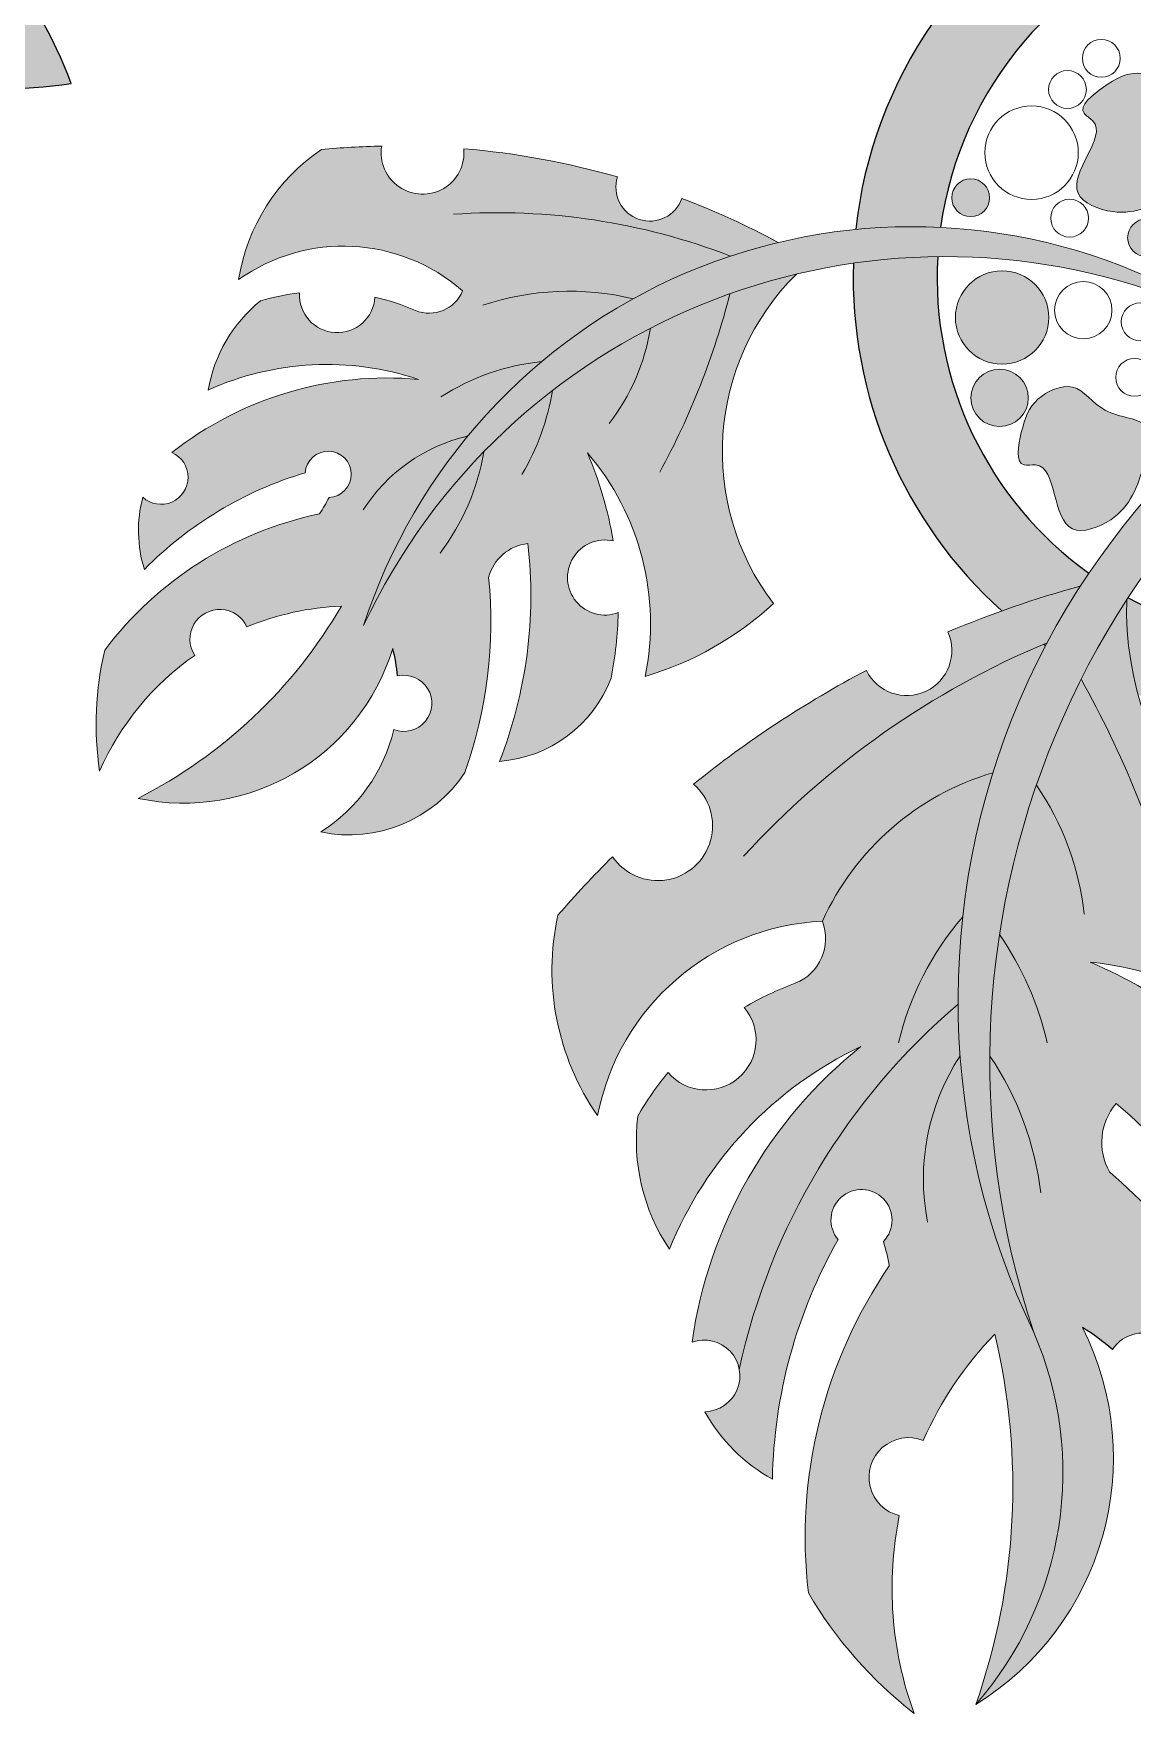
# Model space of a CAD drawing. Header units: inches. Extents: x 9636 to 21597, y -10243 to 557.
# Drawn here: x 13385.4 to 13398.07, y -8547.17 to -8527.81 of the extents above; entities that cross this region are included whole.
import ezdxf

# ---------------------------------------------------------------- set-up
doc = ezdxf.new("R2010")
doc.units = ezdxf.units.IN
doc.header["$MEASUREMENT"] = 0
doc.layers.add('estofado', color=7, linetype='Continuous', lineweight=25)
doc.layers.add('MESA', color=7, linetype='Continuous')

# ---------------------------------------------------------------- blocks, each defined once
blk = doc.blocks.new('folha Ant')
at = {"layer": 'MESA', "ltscale": 0.8}
h = blk.add_hatch(color=85, dxfattribs=at)
h.dxf.hatch_style = 1
h.set_gradient(color1=(103, 159, 96), color2=(179, 207, 175), one_color=1, tint=0.75, name='INVCURVED')
h.paths.add_polyline_path([(0.2265621468313839, 0.067551627434284, 0.1995123331975758), (0.09892586465855402, 0.006731651373172554, 0.0967495278531692), (0.3533341132944088, 0.007492088701326338, -0.08665420676483183), (0.1023075862732412, -0.005289201364917062, 0.1924888780828612), (0.2265621468304744, -0.06244837256554092, 0.1586077411667837), (0.3952802919023952, 0.002551627434343118, 0.1586077411660197)])
h = blk.add_hatch(color=85, dxfattribs=at)
h.dxf.hatch_style = 1
h.set_gradient(color1=(103, 159, 96), color2=(52, 80, 48), one_color=1, tint=0.25)
h.paths.add_polyline_path([(0.353334113293613, 0.007492088701155808, -0.09674952785286056), (0.09892586465855402, 0.006731651373229397, 0.007527451123012324), (0.09528029190232701, 0.002551627434399961, 0.01429188129494994), (0.1023075862732412, -0.005289201364917062, 0.08665420676455064)])
h = blk.add_hatch(color=35, dxfattribs=at)
h.dxf.hatch_style = 1
h.set_gradient(color1=(179, 116, 77), color2=(114, 74, 49), one_color=1, tint=0.3199999928474426, name='CURVED')
h.paths.add_polyline_path([(0.05000099493565813, -0.0003325791788029164), (0.0485055512837107, 0.005697716308816325, 0.03310768506175343), (0, -5.684341886080801e-14, 0.8090823413515376), (0.001982235223181306, -0.00600525314899869, -0.032777259300629)])
h.paths.add_polyline_path([(0.09733876678762954, 0.004943037555904084, 0.03310768506174779), (0.0485055512837107, 0.005697716308816325), (0.05000099493565813, -0.0003325791788029164, -0.03277725930060161), (0.09834927486917877, -0.0009839943787710581), (0.0952802919024407, 0.002551627434456805)])
blk.add_lwpolyline([(0.09834927486917877, -0.0009839943787710581), (0.09528029190232701, 0.002551627434399961), (0.09733876678762954, 0.004943037555904084, 0.06628802967972178), (0, -5.684341886080801e-14, 0.8090823413515378), (0.001982235223181306, -0.00600525314899869, -0.06562502276091056)], format="xyb", close=True, dxfattribs=at)
for centre, radius, start, end in [((0.2359212193687199, -0.116427435949106), 0.1842169590516126, 92.91214396360807, 139.7695295797653), ((0.2110445794835414, -0.22419454821312), 0.2921585629436255, 50.90546460646404, 86.95538728132964), ((0.1514763381197781, 0.1013313988557911), 0.1128992328564817, 290.5634166545447, 330.4539067144626), ((0.2122509936349388, 0.08793577454724755), 0.09551348369490566, 283.0012749323539, 333.1910720874903), ((0.1143519570299532, 0.1191639001535236), 0.1187176334694229, 277.6411412097905, 318.4820087943453), ((0.2241834180391606, 0.6583472640468244), 0.6635452971417175, 259.1189790274021, 281.2235391101338), ((0.1912233305980635, 0.7198824189188713), 0.7306024147604738, 263.0096624057024, 282.8198580038254), ((0.2359212193687199, 0.1215306908179059), 0.1842169590516126, 220.2304704202346, 267.0878560363919), ((0.2110445794835414, 0.2292978030819199), 0.2921585629436255, 273.0446127186704, 309.0945353935359), ((0.1126560144376754, -0.1239479423437615), 0.1214242157519734, 41.75279468237299, 70.1060592868036), ((0.185327045767167, -0.08212347498869121), 0.07272381235332499, 27.73755792858033, 79.23474605660121), ((0.2380907894142865, -0.09953432116532213), 0.0901952331959032, 48.80268108674045, 88.011030410351)]:
    blk.add_arc(centre, radius, start, end, dxfattribs=at)
blk = doc.blocks.new('Anturio Completa')
at = {"layer": 'MESA', "xscale": 0.6875195991113231, "yscale": 0.6875195991113231, "zscale": 0.6875195991113231, "rotation": 329.7037252995857}
blk.add_blockref('folha Ant', (0.02254625785815279, -0.3869492755299007), dxfattribs=at)
at = {"layer": 'MESA', "rotation": 297.7195320534174}
blk.add_blockref('folha Ant', (0.04227747067136534, -0.3812807503523459), dxfattribs=at)
blk = doc.blocks.new('Novo Cashepo')
at = {"layer": 'estofado', "ltscale": 0.1}
h = blk.add_hatch(color=35, dxfattribs=at)
h.set_gradient(color1=(166, 115, 84), color2=(109, 75, 55), one_color=1, tint=0.3199999928474426, name='INVCYLINDER')
h.paths.add_polyline_path([(-0.01857770616480209, 0.007897544563104514, 0.8727079882559124), (-9.964560854040967e-05, 0.013233839534207, 0.3789969305371952), (-0.4952203952329218, 0.3791730676138879, -0.3221506870577537)])
h = blk.add_hatch(color=9, dxfattribs=at)
h.set_gradient(color1=(185, 193, 193), color2=(81, 92, 92), one_color=1, tint=0.3400000035762787, name='CURVED')
h.paths.add_polyline_path([(-0.09663933316633068, 0.1665067889027755, 0.001550071230726597), (-0.0985351945338595, 0.1690956167095539, 0.06755896751438231), (-0.15097796342351, 0.1826812329519977, 0.2536079246501006), (-0.2367893423413755, -0.02421453854916583, -0.03681736580683317), (-0.1934768621122813, -0.01381300061686872, -0.2906305334460976)])
h = blk.add_hatch(color=33, dxfattribs=at)
h.set_gradient(color1=(179, 165, 128), color2=(150, 134, 90), one_color=1, tint=0.4699999988079071)
edge = h.paths.add_edge_path()
edge.add_spline(control_points=[(-0.126046681039611, 0.03911645000721364), (-0.1280317080279474, 0.03135028611711732), (-0.1320488276951437, 0.01563381984959733), (-0.09901476329889647, 0.0100836180558872), (-0.08171016498795325, 0.02503304632273284), (-0.05941940916522981, 0.04832145376002472), (-0.08511923856690373, 0.06195894770729637), (-0.08557478844215893, 0.08689452753725391), (-0.1112646242365827, 0.08915390993388428), (-0.1235265933789833, 0.07899069527604752), (-0.1379211401135763, 0.06130906039788897), (-0.1213952927587343, 0.05675689320673882), (-0.1240403611062675, 0.04672544127726042), (-0.126046681039611, 0.03911645000721364)], knot_values=[0, 0, 0, 0, 0.02020086890167297, 0.04088070753624426, 0.07587380886796069, 0.0939843006865532, 0.1179309949507113, 0.1388819607956035, 0.1581077907193535, 0.1775373318257189, 0.1946870981653905, 0.2006183836935945, 0.2192486552032858, 0.2192486552032858, 0.2192486552032858, 0.2192486552032858], degree=3, periodic=0)
h = blk.add_hatch(color=35, dxfattribs=at)
h.set_gradient(color1=(166, 115, 84), color2=(109, 75, 55), one_color=1, tint=0.3199999928474426, name='INVCYLINDER')
h.paths.add_polyline_path([(0.09943006166778179, 0.01923940078998337, 0.7262788567105785), (0.09229704502050624, 0.02271081868121011, 1.132007773962361e-05), (0.09229691389637604, 0.02271068275218989, 0.4547823239530345), (-0.02400741216980684, -0.5706948476462947, -0.3877774997255035)])
h = blk.add_hatch(color=33, dxfattribs=at)
h.set_gradient(color1=(179, 165, 128), color2=(150, 134, 90), one_color=1, tint=0.4699999988079071)
h.paths.add_polyline_path([(-0.1713445699322985, 0.00472916792267597, 1), (-0.1912208304922022, 0.00472916792267597, 1)])
h = blk.add_hatch(color=33, dxfattribs=at)
h.set_gradient(color1=(179, 165, 128), color2=(150, 134, 90), one_color=1, tint=0.4699999988079071)
h.paths.add_polyline_path([(-0.07663441675864778, 0.003568144173755172, 1), (-0.09651067731855147, 0.003568144173755172, 1)])
h = blk.add_hatch(color=35, dxfattribs=at)
h.set_gradient(color1=(166, 115, 84), color2=(109, 75, 55), one_color=1, tint=0.3199999928474426, name='INVCYLINDER')
h.paths.add_polyline_path([(-0.07078175870219097, -0.02407637868561896, 0.5292913856722343), (-0.07115882561006617, -0.01888189320270726, 0.4565336195927571), (-0.4458817615214364, -0.2816921875642918, -0.3877774997251924)])
h = blk.add_hatch(color=75, dxfattribs=at)
h.set_gradient(color1=(108, 164, 86), color2=(62, 94, 49), one_color=1, tint=0.2800000011920929, name='CURVED')
h.paths.add_polyline_path([(-0.5633123672045032, -0.2140203967419374, -1.174476231363862), (-0.5733935758007948, -0.2401642102118252, 0.140527610218108), (-0.5646318472203989, -0.2770009920026006, -0.1253672647877629), (-0.4927176974417546, -0.209723329013642, -2.245001343998746), (-0.4777409053864498, -0.219728122362774, -0.03197615609077584), (-0.4808793838513293, -0.2292495255013745, 0.1814250944038668), (-0.5760963815033904, -0.322826820475381, 0.09450278186155417), (-0.5653991423852934, -0.3854551247609084, -0.1381963238286083), (-0.5293362763784133, -0.3156246193161164, -1.074477693887572), (-0.5056456575062247, -0.2952081882525959, -0.08829056721090701), (-0.4594311302526897, -0.2741783949494552, -0.1440870782434742), (-0.5426678641189762, -0.3952230355001288, 0.388767826395324), (-0.4284200721854417, -0.290230893849634, -0.0419445444708421), (-0.4228939171177235, -0.3037884146882827, -1.340573355606432), (-0.4189271270167109, -0.3317937078970744, -0.1960629648833274), (-0.4451820433066279, -0.3923657532393736, 0.3076276581042592), (-0.3777116121257468, -0.3458971017538076, 0.1112907671703776), (-0.3869936634369744, -0.2432828776918743, -0.3149069167753257), (-0.3705764499303669, -0.22156514224342, -0.1221452219228942), (-0.361116838608598, -0.3364200106909056, 0.2915452278101059), (-0.313086509957094, -0.2814108794602344, 0.04302708688999098), (-0.316586765932148, -0.2470479678974024, -1.339401949374305), (-0.3270833517887883, -0.2107618298754033, 0.06007174331770873), (-0.349978912841496, -0.1684159560580676, -0.23111716622227), (-0.2956842354694772, -0.2768015936403047, 0.1144897553839206), (-0.237899562510071, -0.2252346185917614, -0.37674602378251), (-0.2623450483902416, -0.0536625507048529, 0.2281238080253347), (-0.4458817615214365, -0.2816921875642919, -0.261300363389357), (-0.2752025949454323, -0.03944877119022883, 0.03306219145910438), (-0.3294505482061231, -0.02740056359166765, -0.981894715235884), (-0.3649572903291812, -0.02347993687619163, 0.04885453870563983), (-0.4469270902557964, -0.02595056368740448, -1.138232616921552), (-0.4893741831799252, -0.03363340073153938, 0.01886412120351275), (-0.5199703693630193, -0.04203791882324209, 0.2089786032334705), (-0.548141585065343, -0.1178907085549714, -0.3466358451574753), (-0.4318796811861668, -0.09901233479276336, -0.4262499268706941), (-0.4548965741278322, -0.1141121098494675, 0.04536990386759746), (-0.4761978183274833, -0.111884225120214, -0.9948550550372316), (-0.5154316117167541, -0.1180212526494087, 0.04438058004914053), (-0.534625886442588, -0.1264222847565966, 0.181180128551055), (-0.5516322260630895, -0.1779328012149257, -0.1883302619429113), (-0.4448761846630726, -0.1492999944634261, 0.1914259453489737)])
h = blk.add_hatch(color=9, dxfattribs=at)
h.set_gradient(color1=(185, 193, 193), color2=(81, 92, 92), one_color=1, tint=0.3400000035762787, name='CURVED')
h.paths.add_polyline_path([(-0.1917254394550894, -0.02919258590773458, 0.03291970466704368), (-0.2342829542141429, -0.04181884065457592, 0.2214455194722064), (-0.1197781202224352, -0.2038756508751346, -0.01937741057679904), (-0.08224771063362318, -0.1825449629952617, -0.005068603628642931), (-0.07928867012996883, -0.17496926566606, -0.2569690029516308)])
h = blk.add_hatch(color=33, dxfattribs=at)
h.set_gradient(color1=(179, 165, 128), color2=(150, 134, 90), one_color=1, tint=0.4699999988079071)
h.paths.add_polyline_path([(-0.1274611005577259, -0.05328288912460266, 1), (-0.1765031986964498, -0.05328288912460266, 1)])
h = blk.add_hatch(color=9, dxfattribs=at)
h.set_gradient(color1=(185, 193, 193), color2=(81, 92, 92), one_color=1, tint=0.3400000035762787, name='CURVED')
h.paths.add_polyline_path([(0.1853164564795104, -0.03113263235791199, -0.4496378320880143), (-0.05648268682363422, -0.183221730868969, 0.0006992403604376515), (-0.05692890187657904, -0.1843896213952531, 0.07247656003757932), (-0.04075227333653222, -0.2318723474058908, 0.4051096183585162), (0.2276185904614959, -0.04483351402129852, 0.03297507715976264)])
h = blk.add_hatch(color=33, dxfattribs=at)
h.set_gradient(color1=(179, 165, 128), color2=(150, 134, 90), one_color=1, tint=0.4699999988079071)
edge = h.paths.add_edge_path()
edge.add_spline(control_points=[(-0.105534990813112, -0.1384456120048299), (-0.1018844567576025, -0.1455819440333244), (-0.0944968331950804, -0.1600238130418461), (-0.06605629382613643, -0.1423266417738205), (-0.06297380336081915, -0.1196675866139003), (-0.06167071645495525, -0.08745687906758803), (-0.08996359819934696, -0.09423738900750323), (-0.106804962742217, -0.07584284885331272), (-0.1275614856124321, -0.09114772488419476), (-0.1300301833609865, -0.1068815213378684), (-0.1291229075502542, -0.1296635326245905), (-0.1137201485066726, -0.1221415069159661), (-0.1090655593327483, -0.1314130339745816), (-0.105534990813112, -0.1384456120048299)], knot_values=[0, 0, 0, 0, 0.0202008689016768, 0.0408807075362676, 0.07587380886809694, 0.09398430068664497, 0.1179309949507899, 0.1388819607957816, 0.1581077907194696, 0.1775373318258104, 0.1946870981654769, 0.2006183836937954, 0.2192486552034572, 0.2192486552034572, 0.2192486552034572, 0.2192486552034572], degree=3, periodic=0)
h = blk.add_hatch(color=33, dxfattribs=at)
h.set_gradient(color1=(179, 165, 128), color2=(150, 134, 90), one_color=1, tint=0.4699999988079071)
h.paths.add_polyline_path([(-0.1293555015792219, -0.09482906681915892, 1), (-0.1594376592985089, -0.09482906681915892, 1)])
h = blk.add_hatch(color=75, dxfattribs=at)
h.set_gradient(color1=(108, 164, 86), color2=(128, 178, 108), one_color=1, tint=0.5600000023841858, name='CYLINDER')
h.paths.add_polyline_path([(-0.09307013849407197, -0.2152855274650466, -0.02149938560338469), (-0.08224771063362307, -0.1825449629952617, 0.03306219145907134), (-0.1452185633518749, -0.2206501028500713, -0.9818947152364531), (-0.1828060999162215, -0.2493878987827754, 0.04885453870564489), (-0.2590361437605656, -0.3267637868727809, -1.138232616922791), (-0.2926512075944324, -0.3729636585571247, 0.01886412120351957), (-0.3142579253196144, -0.4090098820105799, 0.2089786032334966), (-0.2718210450621124, -0.5074227123685341, -0.3466358451578059), (-0.1777689361742653, -0.3829549245910985, -0.2183561076890181), (-0.1065956519003323, -0.2879760403262329, -0.04518553361179545), (-0.09349967066685588, -0.2168121191458336, -0.001269990376824045), (-0.09460031896605373, -0.2163498361516494, -0.001036266558903523)])
h = blk.add_hatch(color=75, dxfattribs=at)
h.set_gradient(color1=(108, 164, 86), color2=(128, 178, 108), one_color=1, tint=0.5600000023841858, name='CYLINDER')
h.paths.add_polyline_path([(0.1153401906137035, -0.4285668780356127, 0.1144897553837859), (0.1234837529512492, -0.326310029035872, -0.3767460237826809), (-0.05692890187657904, -0.1843896213952527, 0.2281238080254037), (-0.02400741216991675, -0.5706948476461088, -0.2897786471478571), (-0.01279433281183548, -0.7679757426591334, 0.3887678263953639), (0.0005269052758416354, -0.5628920638947572, -0.04194454447102653), (0.0182249370582315, -0.5708172324845717, -1.340573355595429), (0.0476508630874507, -0.5940039586415907, -0.1960629648831614), (0.0779393866470415, -0.6760309829998101, 0.3076276581043533), (0.1000230798766449, -0.5697926938276495, 0.1112907671703305), (-0.0027667476448692, -0.4800274980339119, -0.3149069167734185), (-0.006920082322825746, -0.4442081872255836, -0.1221452219228905), (0.1072411163902931, -0.545532035231223, 0.2915452278104787), (0.1028944223819155, -0.4489052667619299, 0.04302708689001476), (0.06809740824928479, -0.4192038245394927, -1.339401949377477), (0.02484106300027317, -0.394063083340298, 0.06007174331754214), (-0.03583326095648746, -0.3744660236803459, -0.2311171662221539)])
h = blk.add_hatch(color=75, dxfattribs=at)
h.set_gradient(color1=(108, 164, 86), color2=(128, 178, 108), one_color=1, tint=0.5600000023841858, name='CYLINDER')
h.paths.add_polyline_path([(-0.1859912419632998, -0.4184764800965182, 0.04536990386961915), (-0.2084271603988287, -0.4358358021455026, -0.9948550550365279), (-0.240379862947446, -0.4776149974554357, 0.04438058004911071), (-0.2510717703400954, -0.5032240557651502, 0.1811801285511134), (-0.2202193468142448, -0.5681108114834353, -0.1883302619429932), (-0.1441958884631884, -0.4430013438373424, 0.1914259453491741), (-0.1983802062015779, -0.6133552387328927, -0.4619323617101158), (-0.1711263678817164, -0.6221046814254789, -0.1648550473949806), (-0.0989866880562425, -0.4105524791778302, -0.07698932029777524), (-0.1065956519003322, -0.2879760403262328, 0.2183561076891697), (-0.1777689361742826, -0.3829549245911789, -0.426249926855673)])
h = blk.add_hatch(color=75, dxfattribs=at)
h.set_gradient(color1=(108, 164, 86), color2=(128, 178, 108), one_color=1, tint=0.5600000023841858, name='CYLINDER')
h.paths.add_polyline_path([(-0.111053485164483, -0.7292423661663151, 0.09450278186135981), (-0.0434994296696686, -0.779423663047542, -0.1381963238283701), (-0.07286863138037224, -0.679555917602665, -1.074477693887045), (-0.06886643638628023, -0.6383268285659225, -0.08829056721096895), (-0.04385755977984071, -0.5758989031841286, -0.1440870782435217), (-0.0127943328118158, -0.7679757426591992, 0.2897786471469575), (-0.02400741216951383, -0.5706948476466721, -0.1115682459336214), (-0.09898668805624247, -0.4105524791778303, 0.1648550473949806), (-0.1711263678817164, -0.622104681425479, -0.4619323617109717), (-0.184109494535642, -0.6476147357744234, 0.1405276102180349), (-0.1420104859749174, -0.6748703091947347, -0.1253672647878966), (-0.1347138841736839, -0.5446397458131029, -2.245001344002342), (-0.1112173936258055, -0.5405147425663501, -0.03197615609094785), (-0.1055096870289907, -0.5525040502262424, 0.1814250944037309)])
at = {"layer": 'estofado', "lineweight": 5, "ltscale": 0.1}
for centre, radius in [((-0.1295698109018986, 0.09064555292343357), 0.009938130279951838), ((-0.1435148784887588, 0.07090801471019859), 0.009938130279951838), ((-0.1549797523600773, 0.03456684696755019), 0.02452104906936196), ((-0.1812827002122503, 0.00472916792267597), 0.009938130279951838), ((-0.1282419082494926, 0.005125484948337089), 0.009938130279951838), ((-0.08657254703859962, 0.003568144173755172), 0.009938130279951838), ((-0.1110916016342571, -0.04058818897374294), 0.01504107885964347), ((-0.1519821496270879, -0.05328288912460266), 0.02452104906936196), ((-0.08059690151344512, -0.04030488124817566), 0.009938130279951838), ((-0.07735797592033578, -0.06942873613178335), 0.009938130279951838), ((-0.1443965804388654, -0.09482906681915892), 0.01504107885964347)]:
    blk.add_circle(centre, radius, dxfattribs=at)
at = {"layer": 'estofado', "lineweight": 20, "ltscale": 0.1}
for centre, radius, start, end in [((-0.4543742294146114, -0.08348368096022796), 0.4644563233106312, 12.01912265281235, 95.04534024937767), ((-0.5151199448054058, -0.1379681022945078), 0.5175238947985029, 16.37082693204177, 87.7963503509758), ((0.2928802174903922, -0.324702857009413), 0.4011606028626878, 120.0004951193422, 217.821301065712), ((0.3608508933559733, -0.3433412450223727), 0.4469961699592637, 125.7916230215184, 210.5723111672995), ((-0.1445995494566432, -0.3127187129991853), 0.3028755793840386, 76.29950942177366, 174.1203153681427), ((-0.1172213540485245, -0.3583472705967097), 0.3374813553293979, 82.09063732394912, 166.8713254697338)]:
    blk.add_arc(centre, radius, start, end, dxfattribs=at)
at = {"layer": 'estofado', "ltscale": 0.1}
for centre, radius, start, end in [((-0.003048862639502659, 8.336565548461294e-05), 0.235, 129.0121764514578, 185.9347229277882), ((-0.003048862639502659, 8.336565548461294e-05), 0.1909343656306532, 119.3518151896386, 184.1737260752098), ((-0.003048862639502659, 8.336565548461294e-05), 0.1909343656306532, 188.8199500880892, 246.4656677955037), ((-0.003048862639502659, 8.336565548461294e-05), 0.1909343656306532, 253.7484843807933, 350.5904311247438), ((-0.003048862639502659, 8.336565548461294e-05), 0.235, 190.2711780422325, 240.2167506541294), ((-0.003048862639502659, 8.336565548461294e-05), 0.235, 247.0715903138164, 247.3626505118043), ((-0.5063210515357923, -0.3298889757937786), 0.08741467867144652, 17.37253124127218, 26.97988115556428), ((-0.03777696596853275, -0.672153770309194), 0.1157812896840426, 61.07351693883715, 70.68086685312777)]:
    blk.add_arc(centre, radius, start, end, dxfattribs=at)
at = {"layer": 'estofado', "lineweight": 5, "ltscale": 0.1}
for centre, radius, start, end in [((-0.4676518715871225, -0.03254762179028603), 0.02174943072459779, 182.8615195066558, 17.65717703437729), ((-0.3933295954925597, -0.4431725695277464), 0.4206505599691192, 86.13254183419112, 97.32028216456355), ((-0.3471681000149829, -0.02511585695197027), 0.01786425275596782, 174.7457741941792, 352.6521664156211), ((-0.3933295954925597, -0.4431725695277464), 0.4206505599691192, 103.1984143764672, 107.5212397754051), ((-0.3933295954925597, -0.4431725695277464), 0.4206505599691192, 73.69086177349162, 81.26539877551735), ((-0.4472765877429765, -0.1121935950109219), 0.1010257629893228, 136.017906763447, 183.2327775616671), ((-0.3512944251443741, -0.3869973228328263), 0.3395022922251983, 81.00060041745036, 106.0292085590784), ((-0.1524307992302738, -0.1255295571205579), 0.1313240601700787, 146.8214893084325, 229.3962931250233), ((-0.6993710200206351, -0.05504389039106172), 0.4053880002913464, 343.4833529640835, 357.7365228729727), ((-0.4780311910163846, -0.1822265599578259), 0.0951554997329656, 60.98677539879348, 137.4593747222132), ((-0.3470613809540737, -0.2273787448016265), 0.1431276273884642, 88.56932588138093, 120.6287218044222), ((-0.4506352327267678, -0.09551531328429519), 0.01907878070063256, 260.0902644256023, 349.4383287046899), ((-0.4427840581749933, -0.1031195266738791), 0.1115622566471293, 334.6189412483204, 2.883059457246957), ((-0.4958305431790677, -0.1148515500541407), 0.01985570201129958, 189.1858208806403, 8.594734369426316), ((-0.4777981522526034, -0.2301319682331382), 0.1182585718667869, 78.35036732294814, 89.22462129315957), ((-0.4777981522526034, -0.2301319682331382), 0.1182585718667869, 108.5559339568503, 118.7205436483337), ((-0.4743858387523687, -0.1748733065657007), 0.07730695221043525, 141.1903078369714, 182.2681261883407), ((-0.3474133264837747, -0.2395064988789954), 0.1185156659951218, 107.7654293750362, 135.0995842335956), ((-0.500932703934609, -0.1464377610359975), 0.1262794334503535, 341.3886609794114, 2.786916763407346), ((-0.4226674940289286, -0.3306684969408593), 0.1827231775954851, 96.98115158087276, 140.3283533597026), ((-0.4615935409497069, -0.3003039200172566), 0.1519264806868146, 83.68261902831681, 126.3450320662478), ((-0.3753532603562917, -0.2536908039261334), 0.089158611007608, 115.2160341447302, 159.4622624403836), ((-0.5141256030236718, -0.2845292864973317), 0.2010632771131044, 21.52374406631326, 35.27464882281435), ((-0.4338101362021689, -0.2782023512302203), 0.1381330032072101, 0.5810260527069507, 52.63519653352312), ((-0.5250376233094585, -0.1846067113749541), 0.1218562502097333, 335.0173162842999, 2.491631164494787), ((0.1740841939417805, -0.6772316028958016), 0.5571543026840413, 117.3918474710578, 124.9663844730878), ((0.1140855579827758, -0.1526245727411037), 0.1739395406369331, 190.5224750059993, 273.0972788225959), ((-0.480728226644942, -0.2079877893320372), 0.01211443386931673, 284.2759295705277, 188.2366563024381), ((-0.3966222318152859, -0.3845151934079354), 0.1994656220314691, 118.8007111000555, 147.3836486985041), ((-0.3272126652359475, -0.2304604931188123), 0.01969908768305904, 89.6238826848823, 302.6435338153773), ((-0.5662416437822912, -0.2279064438924934), 0.01419165130408162, 239.7380935539304, 78.08803989800262), ((-0.5536754601303073, -0.1999762665002436), 0.07846140716404511, 338.0936148412657, 345.4195138295453), ((0.1629296775945477, -0.5849743470632234), 0.4496729135419438, 124.7015861150201, 149.7301942566437), ((-0.4037846373297498, -0.4029265236592323), 0.1900192085824568, 113.936304460819, 155.0684781551506), ((-0.3632534301148098, -0.2441649223703735), 0.02375661341617699, 107.9539098375069, 177.8722112106288), ((-0.5974179136928797, -0.2980651175935805), 0.2393936003958639, 350.7805157110067, 18.63615508477869), ((-0.3779176497498611, -0.1264933466358684), 0.1713327275851204, 298.6830024199024, 324.8083682340619), ((-0.1642748831209246, -0.2346755971804555), 0.02366131472154321, 218.4467598917455, 36.35315211318996), ((-0.4741428983443257, -0.5856324230355199), 0.536938946748066, 27.18433866165197, 41.43750857053962), ((-0.5047738608183181, -0.2433032160271864), 0.06869147430213514, 177.380833048728, 209.3778609191655), ((-0.6100069264708736, -0.3151826396030515), 0.2343170741792221, 352.4679497550422, 17.86938794830063), ((-0.5141256030236718, -0.2845292864973317), 0.2010632771131044, 0.8886691220883642, 10.74367243400844), ((0.1740841939417805, -0.6772316028958016), 0.5571543026840413, 129.83352753176, 141.021267862132), ((-0.706709199272268, -0.193278163910577), 0.2601754999998948, 309.0872148810984, 341.8838194240025), ((-0.4234554646170636, -0.414532401536917), 0.1448913236984177, 104.3765907148363, 124.5589647287796), ((-0.3802625856914119, -0.2712301969452824), 0.06794314864306086, 286.3671080992124, 351.3822763675507), ((-0.5428555426418598, -0.2803630511976394), 0.1148601376334986, 270.0936198778276, 355.0715402896105), ((-0.5182249016424976, -0.3045647678052319), 0.0156774667585284, 36.6422745682513, 224.866851837677), ((-0.03862399427202945, -0.4130678291820118), 0.1423660840224174, 118.5185181138409, 167.7887091388997), ((-0.1844520490843706, -0.3968663382317459), 0.147764908033529, 18.31992694588933, 46.58404515481509), ((-0.4167473680838611, -0.3172013742686204), 0.01475423836493928, 261.5041477129234, 114.6198317981166), ((-0.4234554646170636, -0.414532401536917), 0.1448913236984177, 136.9501616771473, 168.4230774613096), ((-0.4065489317093807, -0.3260949609946806), 0.1695789446662977, 178.8957222716807, 200.4900322210349), ((-0.5063210515357923, -0.3298889757937786), 0.08741467867144652, 314.3799696566974, 358.7514482697893), ((-0.2728444079709789, -0.3520459923129806), 0.0288072572874448, 226.5625052042239, 61.35816273194434), ((-0.4456367810180382, -0.3194891241892037), 0.07287804777914217, 270.3575112330362, 338.7548917042499), ((0.03167800752351013, -0.4401916424819206), 0.1569747422884551, 151.4664150726045, 178.8005699311638), ((-0.2004925144701701, -0.4915576027544262), 0.1672579009345253, 25.08964667698104, 46.4879024609754), ((0.1740841939417805, -0.6772316028958016), 0.5571543026840413, 146.899400074035, 151.2222254729745), ((-0.01564165168110776, -0.5563064456317193), 0.1829580283578262, 44.28201175027654, 96.33618223109289), ((-0.08675868747195636, -0.6358611044934719), 0.2663095704984766, 65.22472976388615, 78.97563452038224), ((-0.1458128347958336, -0.5048704313070971), 0.1260340556878468, 104.687761096361, 181.1603604197791), ((-0.1989285844294955, -0.3967694240881769), 0.02526996459508585, 303.7912501231727, 33.13931440226007), ((-0.1804502796414909, -0.4096663813218697), 0.1338092561568716, 179.7188924610123, 226.9337632592321), ((0.1770400863183568, -0.6227540846929855), 0.3481670598360153, 142.4479321039934, 179.8931315098492), ((-0.1017517081415917, -0.5505294227417039), 0.1566342195043963, 122.0513530205214, 132.9256069907298), ((-0.2245112654118202, -0.4566429898082447), 0.02629900173963841, 232.8868065782083, 52.29572006699394), ((0.01790385908088865, -0.4793416296069495), 0.118091138991633, 158.9170198422982, 203.163248137949), ((-0.1886461927911114, -0.5501648964900028), 0.1613993670144649, 18.71830198186741, 46.19261686206453), ((-0.02202086933584724, -0.6028944391538857), 0.2012275757163302, 127.3836047258831, 170.0460177638174), ((0.04303956742182891, -0.5963492925120022), 0.2420179937592344, 140.6821372784381, 184.0293390572718), ((0.0207730753152191, -0.4591475493693338), 0.03146578334044325, 151.6548955350756, 221.5731969081972), ((-0.1541294048711279, -0.7250427983964869), 0.3170783238832993, 34.48150140857471, 62.33714078234353), ((-0.1017517081415917, -0.5505294227417039), 0.1566342195043963, 152.2569196544157, 162.4215293458986), ((-0.1505199732798701, -0.7529539688234195), 0.3103544330973273, 36.1689354526119, 61.57037364586461), ((-0.149051117909039, -0.4944934170023885), 0.1023935426464083, 184.8912935345378, 225.9691118859084), ((-0.1248214441511664, -0.5320063651042233), 0.01604564357495827, 327.9769152680982, 231.9376420000081), ((0.1172542555584641, -0.6240767914026151), 0.2641934663311519, 162.5016967976238, 191.0846343960733), ((-0.2020040084294124, -0.5910884774138481), 0.1039226254668517, 21.79460053883465, 29.12049952711598), ((0.1272439394183493, -0.6482610004940739), 0.2516816325220256, 157.637290158384, 198.7694638527204), ((-0.1180817924274606, -0.6581623006888435), 0.1521329720661324, 313.7946055753926, 38.772525987178), ((0.03638474530453095, -0.578036256032135), 0.01954208117173396, 305.2051334104949, 158.3208174956871), ((-0.1743085728118103, -0.6781967990307294), 0.1847893623610451, 330.9321663019582, 35.57400470780544), ((0.1190284418589727, -0.6773749776404543), 0.1919094661994173, 148.0775764124009, 168.259950426349), ((-0.3546722050349445, -0.7247149921767573), 0.3446040801385236, 352.7882005786684, 25.58480512157193), ((-0.1884781145259922, -0.629332510046595), 0.01879693108417857, 283.4390792515007, 121.7890255955711), ((-0.07234964694248447, -0.6587975012305947), 0.02076490296444956, 80.3432602658187, 268.567837535243), ((-0.1155295973609327, -0.5878269906774563), 0.09098228816800923, 221.0818187462968, 253.0788466167335), ((0.1190284418589727, -0.6773749776404543), 0.1919094661994173, 180.6511473747157, 212.1240631588814), ((0.05428882032072124, -0.5772198544079288), 0.224608374876246, 222.5967079692486, 244.1910179186073)]:
    blk.add_arc(centre, radius, start, end, dxfattribs=at)
for points in [[(-0.126046681039611, 0.03911645000721364), (-0.126674856063687, 0.0189253504699991), (-0.1067893341273702, 0.01324893053555343), (-0.0764877257305443, 0.03075120665545228), (-0.06654492296763692, 0.04588826671113111), (-0.08122231808431479, 0.0648096366078903), (-0.09021813550498337, 0.08373100650459264), (-0.1091566720989476, 0.08704225520199316), (-0.1252544198449641, 0.07616247647678165), (-0.13235643375981, 0.06055235527742298), (-0.1271483069401711, 0.05771412289658429), (-0.126046681039611, 0.03911645000721364)], [(-0.105534990813112, -0.1384456120048299), (-0.0926455817536862, -0.1539999759738748), (-0.073979920884085, -0.1450977947662295), (-0.06284186089419563, -0.1119246013643078), (-0.0654031871818006, -0.09399614572646442), (-0.08892809318717809, -0.08952144309739651), (-0.1081931166231698, -0.08128725571498308), (-0.1245837278058843, -0.09133615621760782), (-0.1294542328440684, -0.1101453361113727), (-0.1244499419792646, -0.1265487369308858), (-0.1186669884091316, -0.1252305578747155), (-0.105534990813112, -0.1384456120048299)]]:
    blk.add_spline(points, degree=3, dxfattribs=at)

msp = doc.modelspace()

# ---------------------------------------------------------------- block references
at = {"layer": 'estofado', "xscale": 21.95239053027895, "yscale": 21.95239053027895, "zscale": 21.95239053027895, "rotation": 347.8958019619758}
msp.add_blockref('Novo Cashepo', (13400.07114533314, -8530.638675138174), dxfattribs=at)
at = {"layer": 'MESA', "xscale": 27.26816714895735, "yscale": 27.26816714895735, "zscale": 27.26816714895735}
msp.add_blockref('Anturio Completa', (13378.79447819235, -8514.136403620176), dxfattribs=at)

doc.saveas('drawing.dxf')
